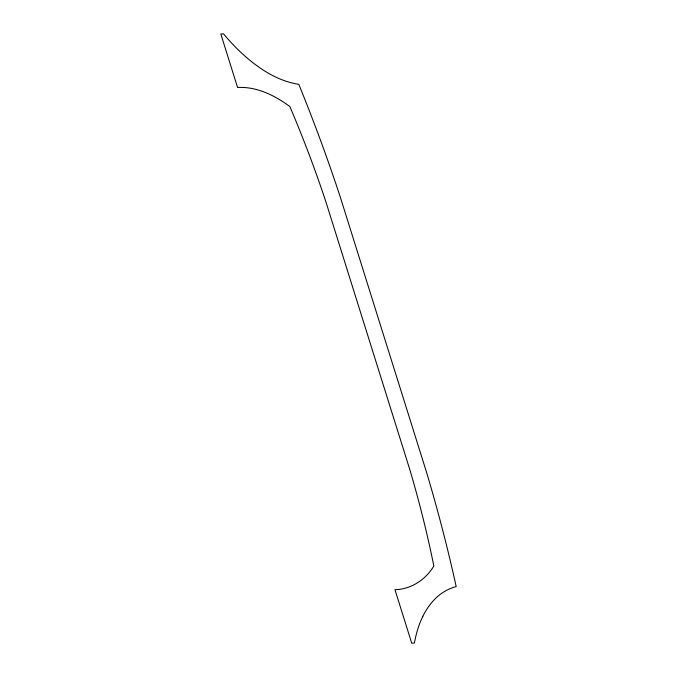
<?xml version="1.0" encoding="UTF-8"?>
<svg xmlns="http://www.w3.org/2000/svg" width="677" height="677" viewBox="0 0 677 677"><rect width="100%" height="100%" fill="white"/><g stroke="black" fill="none" stroke-linecap="round" stroke-linejoin="round"><path stroke-width="1.02" d="M422.846 616.273L420.155 622.366A155.304 91.082 64.4 0 0 414.434 643.015L411.718 643.15L394.953 589.667C411.074 589.422 425.723 579.63 433.847 565.997A745.259 437.054 64.4 0 0 409.949 470.033L325.908 201.848A745.259 437.054 64.4 0 0 289.849 106.509C274.769 95.44 256.761 86.411 237.576 87.485L220.812 33.994L223.537 33.85A155.084 90.946 64.4 0 0 241.816 53.28C257.844 67.962 276.876 80.961 298.794 84.32A1046.989 613.997 64.4 0 1 340.429 197.498L426.705 472.783A1046.989 613.997 64.4 0 1 456.188 586.578A133.767 78.447 64.4 0 0 441.438 593.492C433.348 599.28 427.229 607.413 422.846 616.273"/></g></svg>
